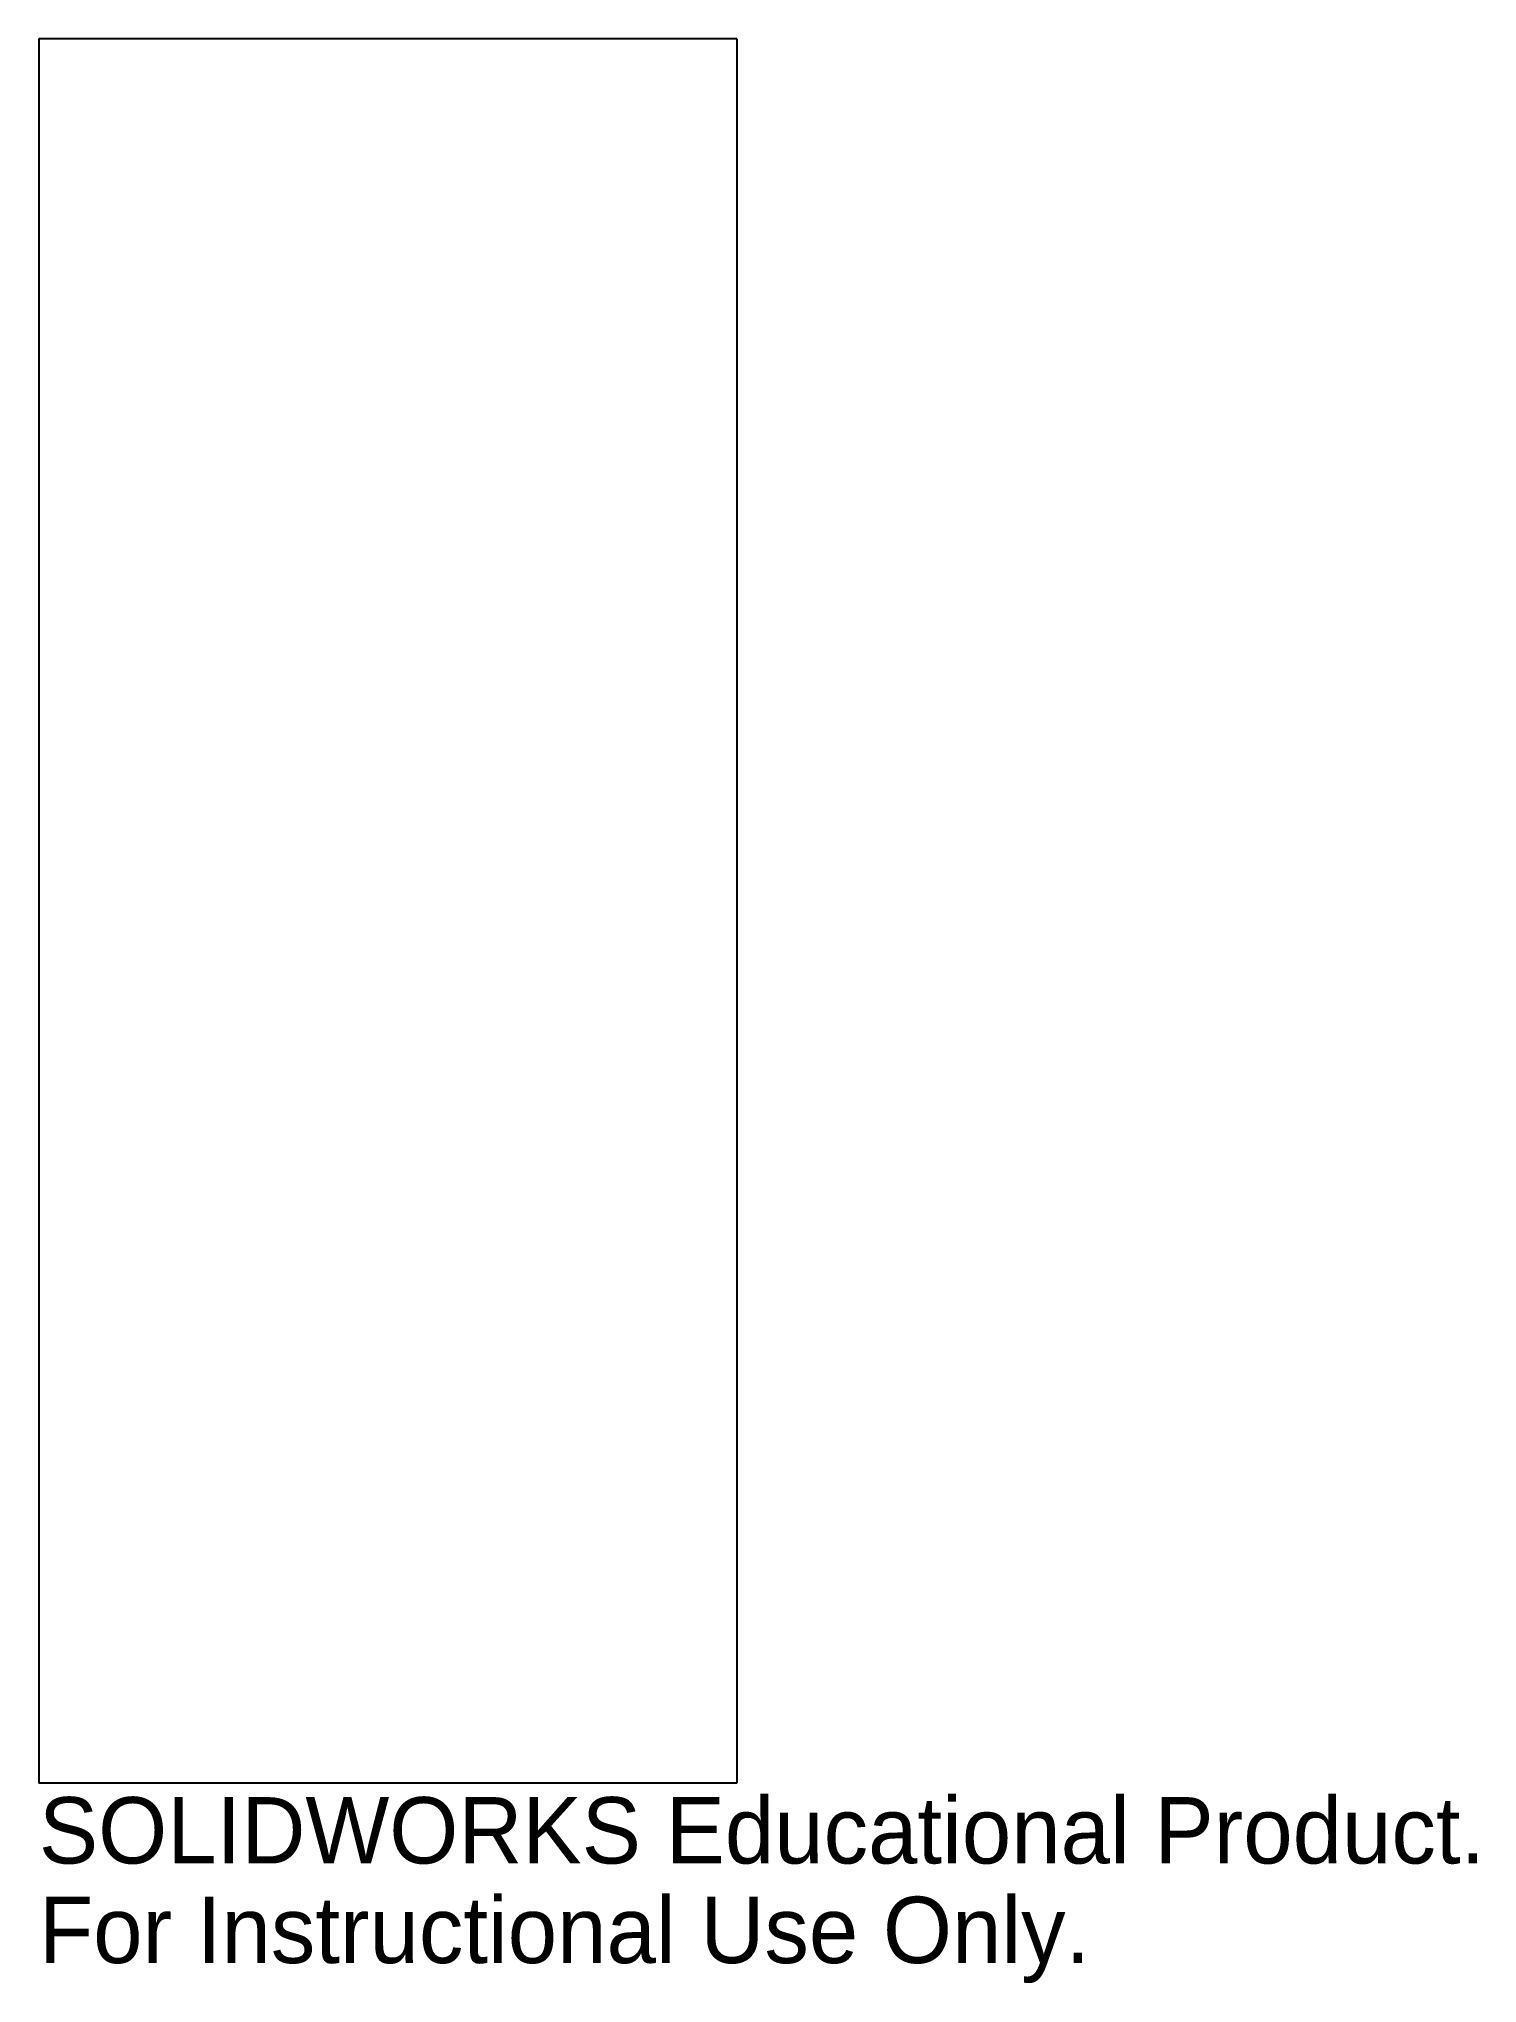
# Model space of a CAD drawing. Header units: inches. Extents: x 0 to 4.12, y 233.39 to 238.96.
import ezdxf

# ---------------------------------------------------------------- set-up
doc = ezdxf.new("R2010")
doc.units = ezdxf.units.IN
doc.header["$MEASUREMENT"] = 0
doc.styles.add('SLDTEXTSTYLE0', font='Arail.ttf')

msp = doc.modelspace()

# ---------------------------------------------------------------- linework, layer by layer
at = {"color": 1, "linetype": 'Continuous', "lineweight": 25}
for p, q in [((0, 238.962), (0, 233.962)), ((2, 238.962), (0, 238.962)), ((2, 238.962), (2, 233.962)), ((2, 233.962), (0, 233.962))]:
    msp.add_line(p, q, dxfattribs=at)

# ---------------------------------------------------------------- texts
at = {"color": 7, "linetype": 'Continuous', "char_height": 0.1903, "attachment_point": 1, "style": 'SLDTEXTSTYLE0'}
for s, insert in [('SOLIDWORKS Educational Product.', (0, 233.9219)), ('For Instructional Use Only.', (0, 233.6364))]:
    msp.add_mtext(s, dxfattribs=dict(at, insert=insert))

doc.saveas('drawing.dxf')
